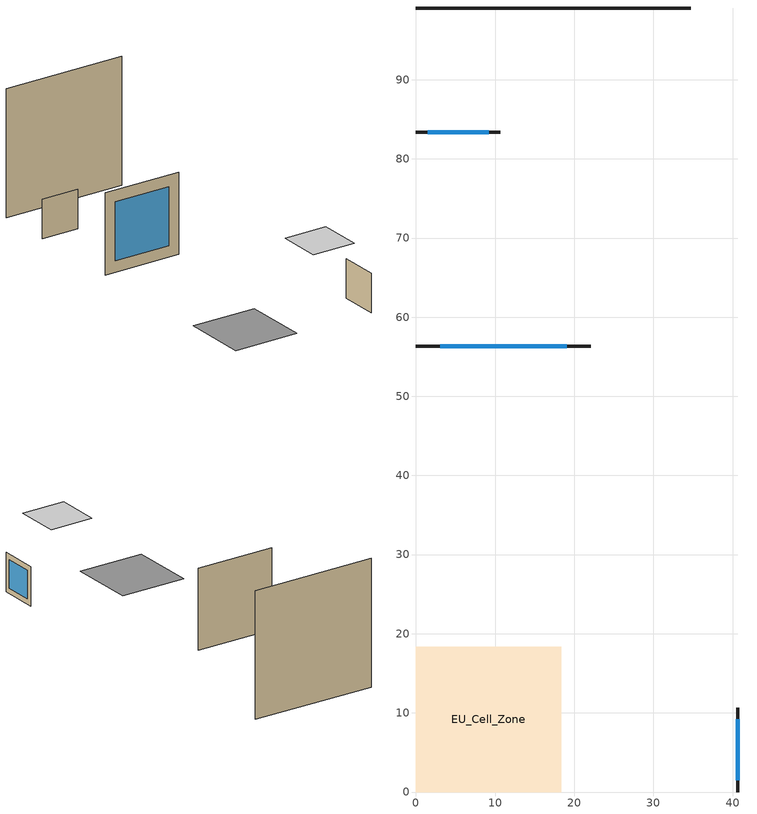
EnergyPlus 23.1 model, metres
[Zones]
EU_Cell_Zone
 floor othersidecoefficients (EU_ES.ME.AB.05.Gen.ReEx.001.001_floor_1_Construction): 0,0 18.35,0 18.35,18.35 0,18.35 z0
 wall outside (EU_ES.ME.AB.05.Gen.ReEx.001.001_wall_1_east_1_Construction): 40.63,0 40.63,10.67 z0:10.67
 wall outside (EU_ES.ME.AB.05.Gen.ReEx.001.001_wall_1_north_2_Construction): 0,56.3 22.09,56.3 z0:22.09
 wall outside (EU_ES.ME.AB.05.Gen.ReEx.001.001_wall_1_south_3_Construction): 10.67,83.39 0,83.39 z0:10.67
 wall othersidecoefficients (EU_ES.ME.AB.05.Gen.ReEx.001.001_thermal_bridge_Construction): 34.69,99.07 0,99.07 z0:34.69
 window (EU_ES.ME.AB.05.Gen.ReEx.001.001_window_east_1_Construction): 40.63,1.48 40.63,9.19 z1.48:9.19
 window (EU_ES.ME.AB.05.Gen.ReEx.001.001_window_north_2_Construction): 3.07,56.3 19.03,56.3 z3.07:19.03
 window (EU_ES.ME.AB.05.Gen.ReEx.001.001_window_south_3_Construction): 9.19,83.39 1.48,83.39 z1.48:9.19
 ceiling othersidecoefficients (EU_ES.ME.AB.05.Gen.ReEx.001.001_roof_1_Construction): 23.35,0 35.63,0 35.63,12.28 23.35,12.28 z20
[Building]
EU Step8 Campaign Cell: North Axis=0; Terrain=City; Solar Distribution=FullExterior
[Site:Location]
Madrid: Latitude=40.5; Longitude=-3.5; Time Zone=1; Elevation=609
[SizingPeriod:WeatherFileDays]
AnnualSizingPeriod: Begin Month=1; Begin Day of Month=1; End Month=12; End Day of Month=31; Use Weather File Daylight Saving Period=No; Use Weather File Rain and Snow Indicators=No
[MATERIAL]
EU_InternalMass_Material: Roughness=MediumRough; Thickness=0.1; Conductivity=1; Density=1800; Specific Heat=900; Thermal Absorptance=0.9; Solar Absorptance=0.7; Visible Absorptance=0.7
[MATERIAL:NOMASS] Roughness=MediumRough; Thermal Absorptance=0.9; Solar Absorptance=0.7; Visible Absorptance=0.7
Name | Thermal Resistance
EU_ES.ME.AB.05.Gen.ReEx.001.001_floor_1_NoMass | 0.481546
EU_ES.ME.AB.05.Gen.ReEx.001.001_roof_1_NoMass | 1.70515
EU_ES.ME.AB.05.Gen.ReEx.001.001_wall_1_east_1_NoMass; EU_ES.ME.AB.05.Gen.ReEx.001.001_wall_1_north_2_NoMass; EU_ES.ME.AB.05.Gen.ReEx.001.001_wall_1_south_3_NoMass | 1.73357
EU_ES.ME.AB.05.Gen.ReEx.001.001_thermal_bridge_NoMass | 20.8028
[WINDOWMATERIAL:SIMPLEGLAZINGSYSTEM] UFactor=3.23995; Solar Heat Gain Coefficient=0.85; Visible Transmittance=0.85
EU_ES.ME.AB.05.Gen.ReEx.001.001_window_east_1_SimpleGlazing; EU_ES.ME.AB.05.Gen.ReEx.001.001_window_north_2_SimpleGlazing; EU_ES.ME.AB.05.Gen.ReEx.001.001_window_south_3_SimpleGlazing
[CONSTRUCTION]
EU_ES.ME.AB.05.Gen.ReEx.001.001_floor_1_Construction: EU_ES.ME.AB.05.Gen.ReEx.001.001_floor_1_NoMass
EU_ES.ME.AB.05.Gen.ReEx.001.001_roof_1_Construction: EU_ES.ME.AB.05.Gen.ReEx.001.001_roof_1_NoMass
EU_ES.ME.AB.05.Gen.ReEx.001.001_wall_1_east_1_Construction: EU_ES.ME.AB.05.Gen.ReEx.001.001_wall_1_east_1_NoMass
EU_ES.ME.AB.05.Gen.ReEx.001.001_window_east_1_Construction: EU_ES.ME.AB.05.Gen.ReEx.001.001_window_east_1_SimpleGlazing
EU_ES.ME.AB.05.Gen.ReEx.001.001_wall_1_north_2_Construction: EU_ES.ME.AB.05.Gen.ReEx.001.001_wall_1_north_2_NoMass
EU_ES.ME.AB.05.Gen.ReEx.001.001_window_north_2_Construction: EU_ES.ME.AB.05.Gen.ReEx.001.001_window_north_2_SimpleGlazing
EU_ES.ME.AB.05.Gen.ReEx.001.001_wall_1_south_3_Construction: EU_ES.ME.AB.05.Gen.ReEx.001.001_wall_1_south_3_NoMass
EU_ES.ME.AB.05.Gen.ReEx.001.001_window_south_3_Construction: EU_ES.ME.AB.05.Gen.ReEx.001.001_window_south_3_SimpleGlazing
EU_ES.ME.AB.05.Gen.ReEx.001.001_thermal_bridge_Construction: EU_ES.ME.AB.05.Gen.ReEx.001.001_thermal_bridge_NoMass
EU_InternalMass_Construction: EU_InternalMass_Material
[ZONE]
EU_Cell_Zone: Type=1; Multiplier=1; Ceiling Height=0.352316; Volume=6548; Floor Area=2323.2; Part of Total Floor Area=Yes
[INTERNALMASS]
EU_Cell_Zone_EU_InternalMass: Construction=EU_InternalMass_Construction; Zone or ZoneList=EU_Cell_Zone; Surface Area=2323.2
[SURFACEPROPERTY:OTHERSIDECOEFFICIENTS] Combined ConvectiveRadiative Film Coefficient=0; Constant Temperature=0; Constant Temperature Coefficient=0; Ground Temperature Coefficient=0; Wind Speed Coefficient=0; Sinusoidal Variation of Constant Temperature Coefficient=No; Period of Sinusoidal Variation=24; Previous Other Side Temperature Coefficient=0
Name | External DryBulb Temperature Coefficient | Zone Air Temperature Coefficient
EU_ES.ME.AB.05.Gen.ReEx.001.001_floor_1_b0.606796 | 0.606796 | 0.393204
EU_ES.ME.AB.05.Gen.ReEx.001.001_roof_1_b1; EU_ES.ME.AB.05.Gen.ReEx.001.001_wall_1_east_1_b1; EU_ES.ME.AB.05.Gen.ReEx.001.001_wall_1_north_2_b1; EU_ES.ME.AB.05.Gen.ReEx.001.001_wall_1_south_3_b1; EU_ES.ME.AB.05.Gen.ReEx.001.001_thermal_bridge_b1 | 1 | 0
[OTHEREQUIPMENT]
EU_Step8_InternalGain_es__ES.ME.AB.05.Gen.ReEx.001.001__f030_f030: Fuel Type=Electricity; Zone or ZoneList or Space or SpaceList=EU_Cell_Zone; Schedule=EU_Step8_GainSchedule_es__ES.ME.AB.05.Gen.ReEx.001.001__f030_f030; Design Level Calculation Method=Watts/Area; Power per Zone Floor Area=1; Fraction Latent=0; Fraction Radiant=0; Fraction Lost=0; Carbon Dioxide Generation Rate=0; EndUse Subcategory=EU_Step8_InternalGains
[ZONEVENTILATION:DESIGNFLOWRATE]
EU_ConstantAir_EU_Cell_Zone: Zone or ZoneList or Space or SpaceList=EU_Cell_Zone; Schedule=EU_AlwaysOn; Design Flow Rate Calculation Method=AirChanges/Hour; Air Changes per Hour=0.480704; Ventilation Type=Natural; Fan Pressure Rise=0; Fan Total Efficiency=1; Constant Term Coefficient=1; Temperature Term Coefficient=0; Velocity Term Coefficient=0; Velocity Squared Term Coefficient=0; Minimum Indoor Temperature=-100; Maximum Indoor Temperature=100; Delta Temperature=-100; Minimum Outdoor Temperature=-100; Maximum Outdoor Temperature=100; Maximum Wind Speed=40
[HVACTEMPLATE:THERMOSTAT]
EU_HeatOnly_EU_Cell_Zone: Constant Heating Setpoint=20; Constant Cooling Setpoint=50
[HVACTEMPLATE:ZONE:IDEALLOADSAIRSYSTEM]
EU_Cell_Zone: Template Thermostat=EU_HeatOnly_EU_Cell_Zone; System Availability Schedule=EU_AlwaysOn; Maximum Heating Supply Air Temperature=50; Minimum Cooling Supply Air Temperature=13; Maximum Heating Supply Air Humidity Ratio=0.0156; Minimum Cooling Supply Air Humidity Ratio=0.0077; Heating Limit=NoLimit; Cooling Limit=NoLimit; Heating Availability Schedule=EU_AlwaysOn; Cooling Availability Schedule=EU_CoolingOff; Dehumidification Control Type=ConstantSensibleHeatRatio; Cooling Sensible Heat Ratio=0.7; Dehumidification Setpoint=60; Humidification Control Type=None; Humidification Setpoint=30; Outdoor Air Method=None; Outdoor Air Flow Rate per Person=0.00944; Outdoor Air Flow Rate per Zone Floor Area=0; Outdoor Air Flow Rate per Zone=0; Demand Controlled Ventilation Type=None; Outdoor Air Economizer Type=NoEconomizer; Heat Recovery Type=None; Sensible Heat Recovery Effectiveness=0.7; Latent Heat Recovery Effectiveness=0.65
[SIZING:ZONE]
EU_Cell_Zone: Zone Cooling Design Supply Air Temperature Input Method=SupplyAirTemperature; Zone Cooling Design Supply Air Temperature=13; Zone Heating Design Supply Air Temperature Input Method=SupplyAirTemperature; Zone Heating Design Supply Air Temperature=50; Zone Cooling Design Supply Air Humidity Ratio=0.008; Zone Heating Design Supply Air Humidity Ratio=0.008; Cooling Design Air Flow Method=DesignDay; Cooling Design Air Flow Rate=0; Cooling Minimum Air Flow per Zone Floor Area=0.000762; Cooling Minimum Air Flow=0; Cooling Minimum Air Flow Fraction=0.2; Heating Design Air Flow Method=DesignDay; Heating Design Air Flow Rate=0; Heating Maximum Air Flow per Zone Floor Area=0.002032; Heating Maximum Air Flow=0.141576; Heating Maximum Air Flow Fraction=0.3; Account for Dedicated Outdoor Air System=No; Dedicated Outdoor Air System Control Strategy=NeutralSupplyAir; Dedicated Outdoor Air Low Setpoint Temperature for Design=autosize; Dedicated Outdoor Air High Setpoint Temperature for Design=autosize; Zone Load Sizing Method=Sensible Load Only No Latent Load; Zone Latent Cooling Design Supply Air Humidity Ratio Input Method=HumidityRatioDifference; Zone Cooling Design Supply Air Humidity Ratio Difference=0.005; Zone Latent Heating Design Supply Air Humidity Ratio Input Method=HumidityRatioDifference; Zone Humidification Design Supply Air Humidity Ratio Difference=0.005
[SCHEDULE:CONSTANT]
Name | Hourly Value
EU_AlwaysOn | 1
EU_CoolingOff | 0
[SCHEDULE:FILE]
EU_Step8_GainSchedule_es__ES.ME.AB.05.Gen.ReEx.001.001__f030_f030: File=C:\Users\o_iseri\Desktop\OpenUBEM\openubem\outputs\eu_certified_rerun_2026-08-28\rep3\schedules\es__ES.ME.AB.05.Gen.ReEx.001.001__f030.csv; Column Number=1; Rows to Skip at Top=0; Number of Hours of Data=8760; Column Separator=Comma; Interpolate to Timestep=No; Minutes per Item=60; Adjust Schedule for Daylight Savings=Yes
